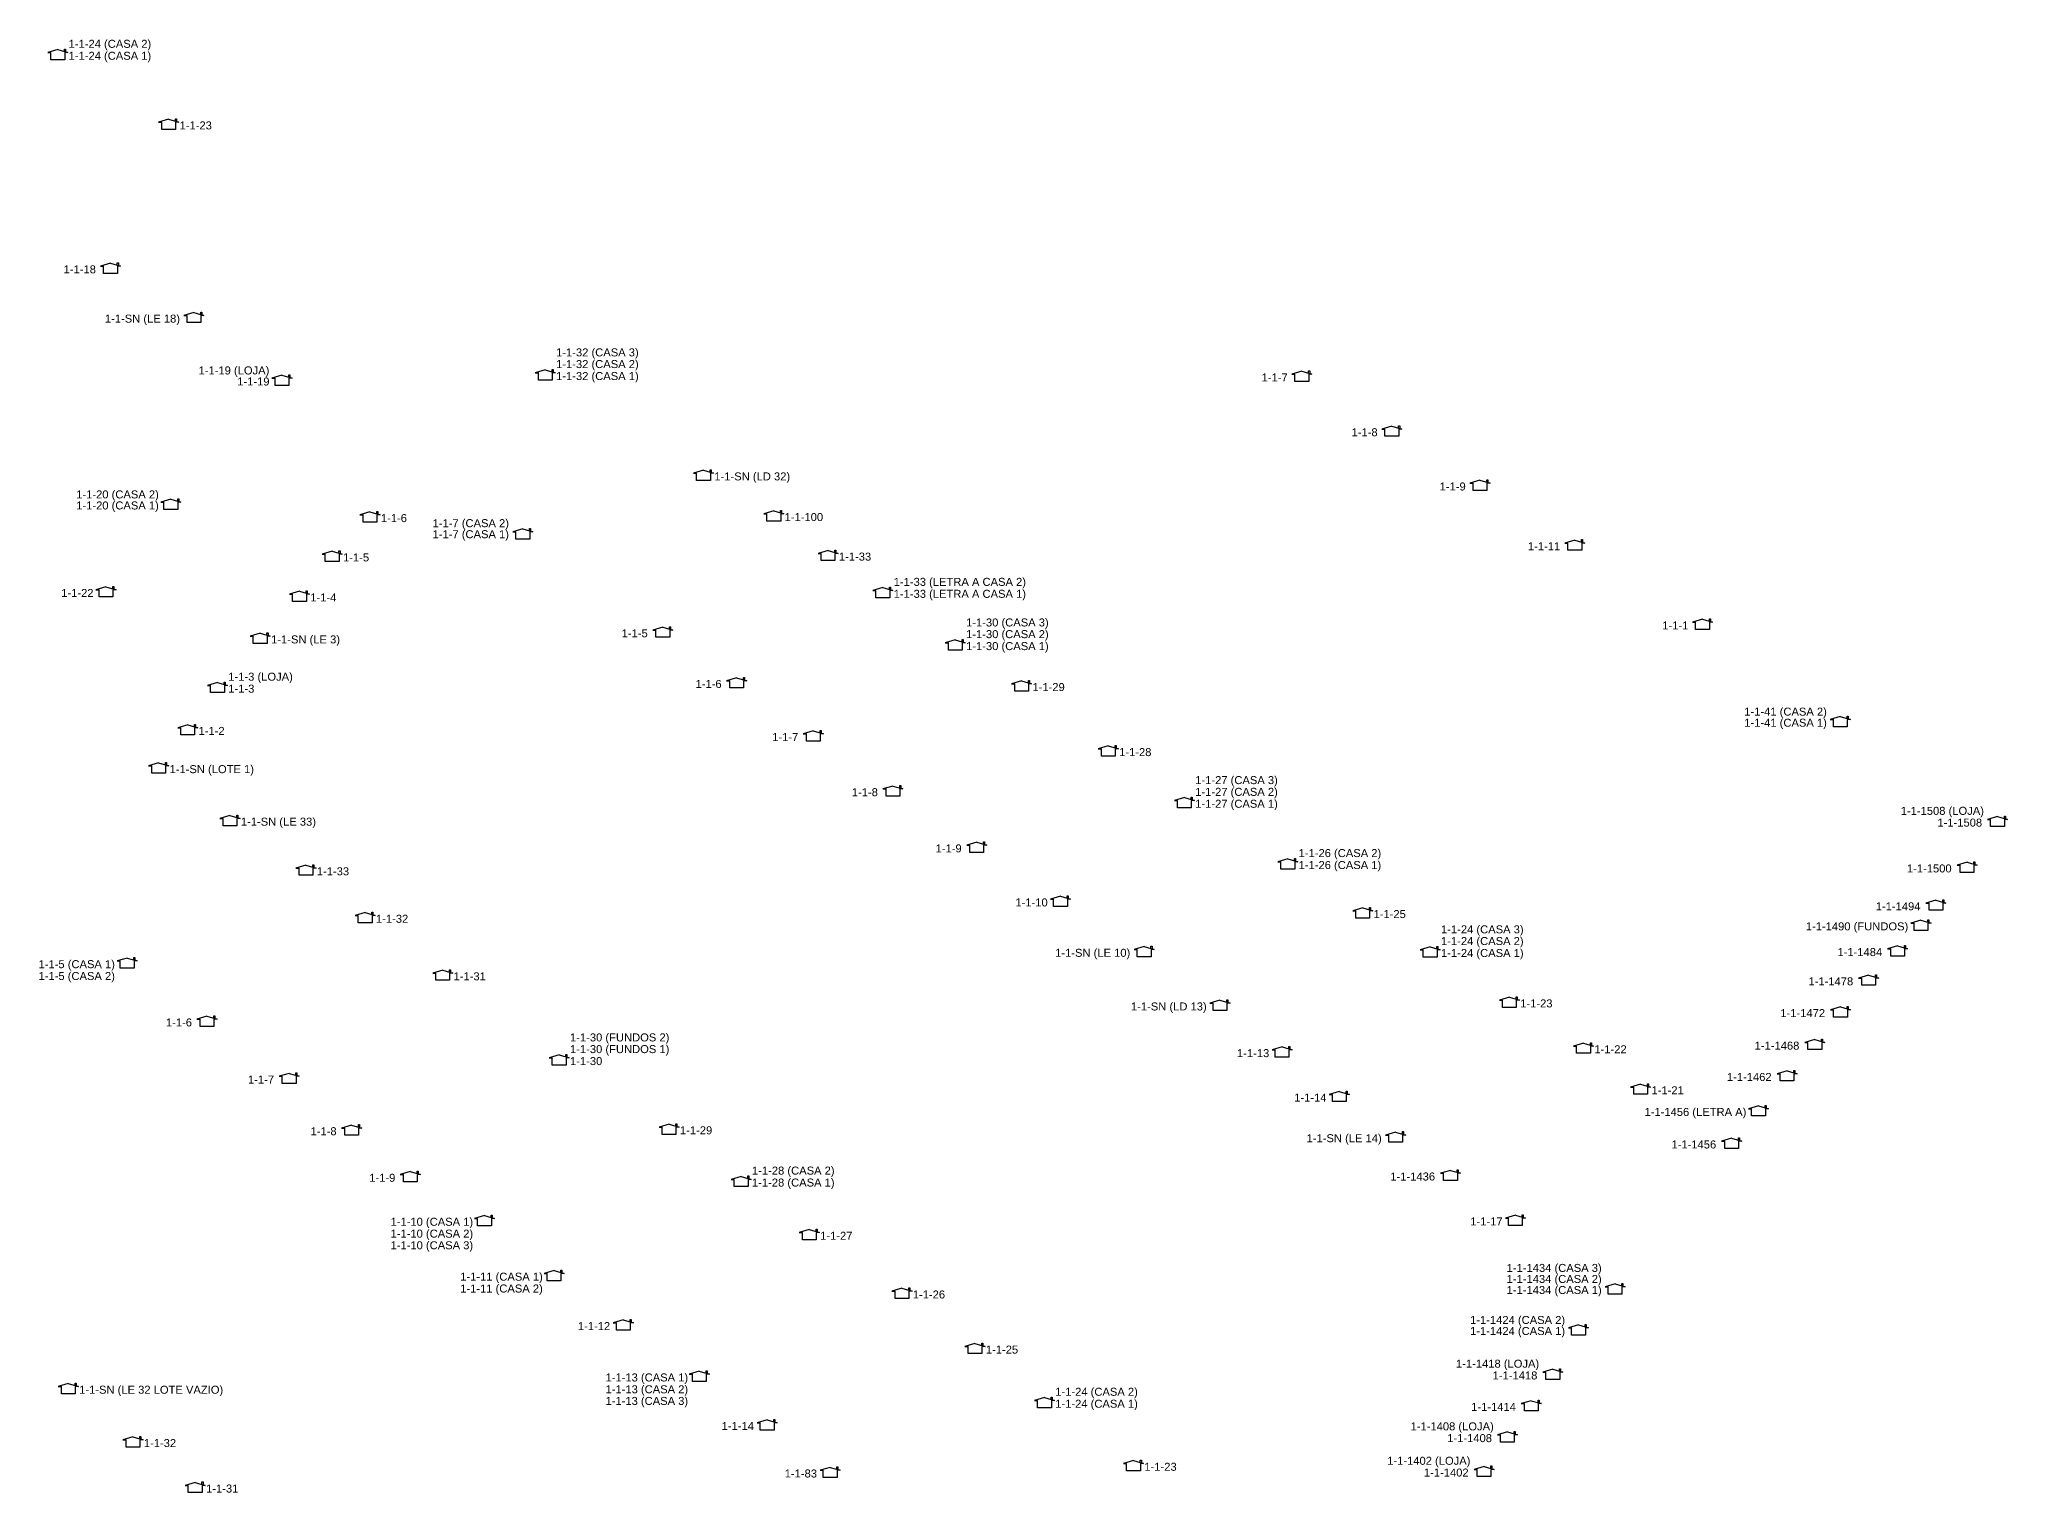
# Model space of a CAD drawing. Header units: inches. Extents: x 21510 to 26976, y 7127 to 12274.
# Drawn here: x 21961.3 to 22453.3, y 9296.6 to 9659.9 of the extents above; entities that cross this region are included whole.
import ezdxf

# ---------------------------------------------------------------- set-up
doc = ezdxf.new("R2010")
doc.units = ezdxf.units.IN
doc.header["$LTSCALE"] = 0.5
doc.layers.add('surveys', color=7, linetype='Continuous')
doc.layers.add('surveys legendas', color=7, linetype='Continuous')
doc.styles.get("Standard").update_dxf_attribs({"font": 'arial.ttf'})

# ---------------------------------------------------------------- blocks, each defined once
blk = doc.blocks.new('SURVEY_SURVEY')
for p, q in [((-0.000013, 0.0000127), (-0.0000255, 0.000009)), ((-0.0000255, 0.000009), (-0.0000216, 0.000009)), ((-0.0000216, 0), (-0.0000216, 0.000009)), ((-0.000013, 0.0000127), (-0.0000004, 0.000009)), ((-0.0000045, 0.0000132), (-0.0000032, 0.0000132)), ((-0.0000045, 0.0000103), (-0.0000045, 0.0000132)), ((-0.0000004, 0.000009), (-0.0000043, 0.000009)), ((-0.0000043, 0.000009), (-0.0000043, 0)), ((-0.0000032, 0.0000132), (-0.0000032, 0.0000099)), ((-0.0000043, 0), (-0.0000216, 0))]:
    blk.add_line(p, q)

msp = doc.modelspace()

# ---------------------------------------------------------------- block references
at = {"layer": 'surveys', "color": 255, "xscale": 200000, "yscale": 200000, "zscale": 200000}
for p in [(21968.45, 9654.82), (21996.18, 9637.41), (21981.64, 9601.43), (22002.49, 9589.11), (22024.5, 9573.4), (22090.31, 9574.76), (22279.45, 9574.41), (22301.94, 9560.71), (22129.87, 9549.67), (22323.96, 9547.15), (21996.73, 9542.41), (22046.5, 9539.25), (22147.43, 9539.51), (22084.71, 9535.02), (22037.05, 9529.42), (22161, 9529.62), (22347.68, 9532.22), (21980.5, 9520.53), (22028.88, 9519.41), (22174.7, 9520.32), (22019.06, 9508.92), (22119.69, 9510.45), (22379.61, 9512.41), (22192.8, 9507.25), (22008.36, 9496.61), (22138.16, 9497.79), (22209.38, 9497.01), (22000.93, 9486.04), (22157.31, 9484.51), (22414.05, 9488.1), (22231.06, 9480.75), (21993.67, 9476.49), (22177.22, 9470.73), (22250.08, 9467.84), (22011.51, 9463.36), (22453.35, 9463.13), (22198.16, 9456.68), (22030.49, 9450.95), (22275.93, 9452.52), (22445.72, 9451.67), (22219.11, 9443.18), (22294.65, 9440.26), (22437.94, 9442.2), (22045.28, 9439.09), (22434.2, 9437.19), (22240.03, 9430.58), (22311.51, 9430.53), (22428.36, 9430.76), (21985.79, 9427.74), (22064.68, 9424.7), (22421.12, 9423.45), (22258.98, 9417.17), (22331.32, 9417.93), (22414.09, 9415.51), (22005.76, 9413.17), (22274.49, 9405.5), (22349.86, 9406.47), (22407.66, 9407.37), (22093.78, 9403.52), (22026.28, 9398.91), (22364.12, 9396.21), (22400.73, 9399.54), (22288.8, 9394.38), (22393.59, 9390.8), (22041.92, 9385.98), (22121.26, 9386.2), (22302.89, 9384.23), (22386.87, 9382.67), (22056.59, 9374.34), (22139.28, 9373.15), (22316.6, 9374.66), (22075.1, 9363.35), (22332.82, 9363.44), (22156.31, 9359.84), (22092.51, 9349.62), (22357.73, 9346.29), (22179.48, 9345.17), (22109.83, 9337.27), (22348.58, 9336.04), (22197.73, 9331.39), (21971.09, 9321.36), (22128.83, 9324.43), (22342.17, 9324.93), (22215.09, 9317.86), (22336.8, 9317.08), (22145.78, 9312.29), (21987.26, 9308.03), (22330.82, 9309.26), (22237.37, 9302.1), (22002.81, 9296.66), (22161.53, 9300.42), (22324.98, 9300.66)]:
    msp.add_blockref('SURVEY_SURVEY', p, dxfattribs=at)

# ---------------------------------------------------------------- texts
at = {"layer": 'surveys legendas', "color": 0}
for s, p in [('1-1-24 (CASA 2)', (21968.57, 9657.81)), ('1-1-24 (CASA 1)', (21968.57, 9654.82)), ('1-1-23', (21996.3, 9637.41)), ('1-1-18', (21967.32, 9601.43)), ('1-1-SN (LE 18)', (21977.63, 9589.11)), ('1-1-32 (CASA 3)', (22090.42, 9580.67)), ('1-1-32 (CASA 2)', (22090.42, 9577.75)), ('1-1-19 (LOJA)', (22001.05, 9576.16)), ('1-1-19', (22010.71, 9573.4)), ('1-1-32 (CASA 1)', (22090.42, 9574.76)), ('1-1-7', (22266.78, 9574.41)), ('1-1-8', (22289.27, 9560.71)), ('1-1-SN (LD 32)', (22129.99, 9549.67)), ('1-1-20 (CASA 2)', (21970.47, 9545.17)), ('1-1-9', (22311.29, 9547.15)), ('1-1-20 (CASA 1)', (21970.47, 9542.41)), ('1-1-6', (22046.62, 9539.25)), ('1-1-100', (22147.55, 9539.51)), ('1-1-7 (CASA 2)', (22059.55, 9537.98)), ('1-1-7 (CASA 1)', (22059.55, 9535.22)), ('1-1-5', (22037.17, 9529.42)), ('1-1-33', (22161.11, 9529.62)), ('1-1-11', (22333.36, 9532.22)), ('1-1-22', (21966.72, 9520.53)), ('1-1-4', (22028.99, 9519.41)), ('1-1-33 (LETRA A CASA 2)', (22174.82, 9523.31)), ('1-1-33 (LETRA A CASA 1)', (22174.82, 9520.32)), ('1-1-SN (LE 3)', (22019.18, 9508.92)), ('1-1-5', (22106.82, 9510.45)), ('1-1-30 (CASA 3)', (22192.91, 9513.16)), ('1-1-30 (CASA 2)', (22192.91, 9510.24)), ('1-1-1', (22366.94, 9512.41)), ('1-1-30 (CASA 1)', (22192.91, 9507.25)), ('1-1-3 (LOJA)', (22008.48, 9499.6)), ('1-1-3', (22008.48, 9496.61)), ('1-1-6', (22125.29, 9497.79)), ('1-1-29', (22209.5, 9497.01)), ('1-1-41 (CASA 2)', (22387.44, 9490.87)), ('1-1-2', (22001.04, 9486.04)), ('1-1-7', (22144.44, 9484.51)), ('1-1-41 (CASA 1)', (22387.44, 9488.1)), ('1-1-28', (22231.17, 9480.75)), ('1-1-SN (LOTE 1)', (21993.79, 9476.49)), ('1-1-8', (22164.35, 9470.73)), ('1-1-27 (CASA 3)', (22250.19, 9473.75)), ('1-1-27 (CASA 2)', (22250.19, 9470.82)), ('1-1-27 (CASA 1)', (22250.19, 9467.84)), ('1-1-1508 (LOJA)', (22426.55, 9466.07)), ('1-1-SN (LE 33)', (22011.62, 9463.36)), ('1-1-1508', (22435.72, 9463.13)), ('1-1-9', (22185.29, 9456.68)), ('1-1-26 (CASA 2)', (22276.04, 9455.51)), ('1-1-33', (22030.61, 9450.95)), ('1-1-26 (CASA 1)', (22276.04, 9452.52)), ('1-1-1500', (22428.09, 9451.67)), ('1-1-10', (22205.24, 9443.18)), ('1-1-25', (22294.76, 9440.26)), ('1-1-1494', (22420.31, 9442.2)), ('1-1-32', (22045.4, 9439.09)), ('1-1-24 (CASA 3)', (22311.63, 9436.44)), ('1-1-1490 (FUNDOS)', (22402.82, 9437.19)), ('1-1-SN (LE 10)', (22215.17, 9430.58)), ('1-1-24 (CASA 2)', (22311.63, 9433.52)), ('1-1-24 (CASA 1)', (22311.63, 9430.53)), ('1-1-1484', (22410.73, 9430.76)), ('1-1-5 (CASA 1)', (21961.05, 9427.74)), ('1-1-5 (CASA 2)', (21961.05, 9424.78)), ('1-1-31', (22064.79, 9424.7)), ('1-1-1478', (22403.49, 9423.45)), ('1-1-SN (LD 13)', (22234.12, 9417.17)), ('1-1-23', (22331.43, 9417.93)), ('1-1-1472', (22396.46, 9415.51)), ('1-1-6', (21992.89, 9413.17)), ('1-1-30 (FUNDOS 2)', (22093.9, 9409.43)), ('1-1-30 (FUNDOS 1)', (22093.9, 9406.51)), ('1-1-13', (22260.63, 9405.5)), ('1-1-22', (22349.97, 9406.47)), ('1-1-1468', (22390.03, 9407.37)), ('1-1-30', (22093.9, 9403.52)), ('1-1-7', (22013.41, 9398.91)), ('1-1-21', (22364.24, 9396.21)), ('1-1-1462', (22383.09, 9399.54)), ('1-1-14', (22274.93, 9394.38)), ('1-1-1456 (LETRA A)', (22362.5, 9390.8)), ('1-1-8', (22029.04, 9385.98)), ('1-1-29', (22121.38, 9386.2)), ('1-1-SN (LE 14)', (22278.03, 9384.23)), ('1-1-1456', (22369.24, 9382.67)), ('1-1-28 (CASA 2)', (22139.39, 9376.14)), ('1-1-9', (22043.72, 9374.34)), ('1-1-28 (CASA 1)', (22139.39, 9373.15)), ('1-1-1436', (22298.97, 9374.66)), ('1-1-10 (CASA 1)', (22049.04, 9363.35)), ('1-1-17', (22318.95, 9363.44)), ('1-1-10 (CASA 2)', (22049.04, 9360.38)), ('1-1-10 (CASA 3)', (22049.04, 9357.47)), ('1-1-27', (22156.43, 9359.84)), ('1-1-1434 (CASA 3)', (22328.04, 9351.81)), ('1-1-11 (CASA 1)', (22066.45, 9349.62)), ('1-1-11 (CASA 2)', (22066.45, 9346.66)), ('1-1-1434 (CASA 2)', (22328.04, 9349.05)), ('1-1-1434 (CASA 1)', (22328.04, 9346.29)), ('1-1-26', (22179.59, 9345.17)), ('1-1-12', (22095.87, 9337.27)), ('1-1-1424 (CASA 2)', (22318.9, 9338.8)), ('1-1-1424 (CASA 1)', (22318.9, 9336.04)), ('1-1-25', (22197.85, 9331.39)), ('1-1-1418 (LOJA)', (22315.37, 9327.87)), ('1-1-13 (CASA 1)', (22102.78, 9324.43)), ('1-1-1418', (22324.54, 9324.93)), ('1-1-SN (LE 32 LOTE VAZIO)', (21971.2, 9321.36)), ('1-1-13 (CASA 2)', (22102.78, 9321.47)), ('1-1-13 (CASA 3)', (22102.78, 9318.56)), ('1-1-24 (CASA 2)', (22215.2, 9320.85)), ('1-1-24 (CASA 1)', (22215.2, 9317.86)), ('1-1-1414', (22319.17, 9317.08)), ('1-1-14', (22131.81, 9312.29)), ('1-1-1408 (LOJA)', (22304.02, 9312.2)), ('1-1-32', (21987.37, 9308.03)), ('1-1-1408', (22313.19, 9309.26)), ('1-1-23', (22237.48, 9302.1)), ('1-1-1402 (LOJA)', (22298.18, 9303.6)), ('1-1-83', (22147.57, 9300.42)), ('1-1-1402', (22307.35, 9300.66)), ('1-1-31', (22002.93, 9296.66))]:
    msp.add_text(s, height=2, dxfattribs=at).set_placement(p)

doc.saveas('drawing.dxf')
